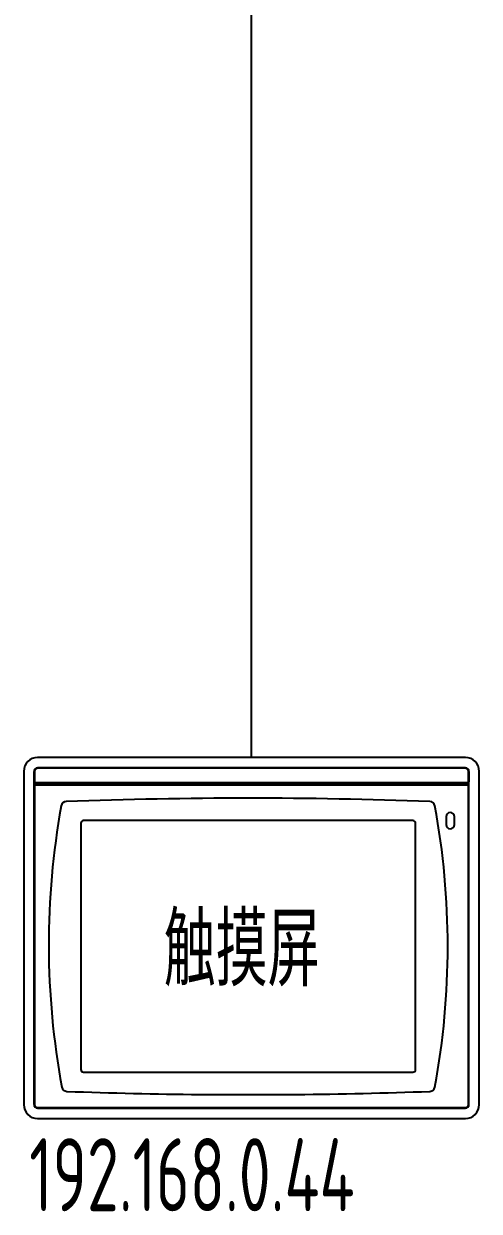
# Model space of a CAD drawing. Header units: millimetres. Extents: x 30557 to 235556, y -116603 to -73383.
# Drawn here: x 203049 to 203299, y -74987 to -74336 of the extents above; entities that cross this region are included whole.
import ezdxf

# ---------------------------------------------------------------- set-up
doc = ezdxf.new("R2010")
doc.units = ezdxf.units.MM
doc.layers.add('DRAW', color=7, linetype='Continuous')
doc.styles.add('supcon', font='sceie.shx', dxfattribs={"width": 0.75, "height": 40, "bigfont": 'sceic.shx'})

# ---------------------------------------------------------------- blocks, each defined once
blk = doc.blocks.new('触摸屏')
at = {"color": 7, "linetype": 'Continuous'}
for p, q in [((-9021.75, 878.83), (-9217, 878.83)), ((-9217, 874.13), (-9021.75, 874.13)), ((-9021.75, 874.13), (-9217, 874.13)), ((-9021.75, 873.88), (-9217, 873.88)), ((-9223.35, 872.48), (-9223.35, 720.41)), ((-9218.65, 720.41), (-9218.65, 872.48)), ((-9218.64, 872.48), (-9218.64, 867.72)), ((-9218.39, 872.48), (-9218.39, 867.72)), ((-9218.01, 867.34), (-9020.73, 867.34)), ((-9020.35, 867.72), (-9020.35, 872.48)), ((-9020.1, 872.48), (-9020.1, 867.72)), ((-9020.09, 720.41), (-9020.09, 872.48)), ((-9015.4, 720.41), (-9015.4, 872.48)), ((-9218.64, 865.81), (-9218.64, 720.41)), ((-9218.39, 865.81), (-9218.39, 720.41)), ((-9020.73, 867.09), (-9218.01, 867.09)), ((-9020.73, 867.08), (-9218.01, 867.08)), ((-9218.01, 866.45), (-9020.73, 866.45)), ((-9218.01, 866.44), (-9020.73, 866.44)), ((-9020.73, 866.19), (-9218.01, 866.19)), ((-9020.35, 720.41), (-9020.35, 865.81)), ((-9020.1, 720.41), (-9020.1, 865.81)), ((-9197.28, 848.83), (-9197.28, 736.39)), ((-9045.66, 850.01), (-9196.1, 850.01)), ((-9044.48, 736.39), (-9044.48, 848.83)), ((-9196.1, 735.21), (-9045.66, 735.21)), ((-9142.92, 724.98), (-9098.85, 724.98)), ((-9217, 719.01), (-9021.75, 719.01)), ((-9217, 718.77), (-9021.75, 718.77)), ((-9217, 718.76), (-9021.75, 718.76)), ((-9217, 714.06), (-9021.75, 714.06))]:
    blk.add_line(p, q, dxfattribs=at)
at = {"color": 4, "linetype": 'Continuous'}
for p, q in [((-9030.52, 851.74), (-9030.52, 848.21)), ((-9026.71, 848.21), (-9026.71, 851.74))]:
    blk.add_line(p, q, dxfattribs=at)
at = {"color": 7, "linetype": 'Continuous'}
for centre, radius, start, end in [((-9217, 872.48), 6.35, 90, 180), ((-9021.75, 872.48), 6.35, 0, 90), ((-9217, 872.48), 1.65, 90, 180), ((-9217, 872.48), 1.65, 90, 180), ((-9217, 872.48), 1.4, 90, 180), ((-9021.75, 872.48), 1.65, 0, 90), ((-9021.75, 872.48), 1.65, 0, 90), ((-9021.75, 872.48), 1.4, 0, 90), ((-9218.01, 867.72), 0.635, 180, 270), ((-9218.01, 867.72), 0.632, 180, 270), ((-9218.01, 867.72), 0.381, 180, 270), ((-9020.73, 867.72), 0.381, 270, 0), ((-9020.73, 867.72), 0.632, 270, 0), ((-9020.73, 867.72), 0.635, 270, 0), ((-9218.01, 865.81), 0.635, 90, 180), ((-9218.01, 865.81), 0.629, 90, 180), ((-9218.01, 865.81), 0.381, 90, 180), ((-9020.73, 865.81), 0.635, 0, 90), ((-9020.73, 865.81), 0.629, 0, 90), ((-9020.73, 865.81), 0.381, 0, 90), ((-8856.34, 793.41), 355.6, 169.7483, 190.5371), ((-9203.88, 856.27), 2.41, 92.1426, 169.7483), ((-9120.88, -1362.26), 2222.5, 87.86053, 92.14262), ((-9038, 856.28), 2.41, 10.3941, 87.8605), ((-9385.39, 792.56), 355.6, 349.6059, 10.3941), ((-9196.1, 848.83), 1.18, 90, 180), ((-9045.66, 848.83), 1.18, 0, 90), ((-9196.1, 736.39), 1.18, 180, 270), ((-9045.66, 736.39), 1.18, 270, 0), ((-9203.57, 728.83), 2.41, 190.5371, 267.8656), ((-9120.88, 2947.37), 2222.5, 267.86557, 269.43194), ((-9120.88, 2947.37), 2222.5, 270.56806, 272.13947), ((-9038, 728.83), 2.41, 272.1395, 349.6059), ((-9217, 720.41), 6.35, 180, 270), ((-9217, 720.41), 1.65, 180, 270), ((-9217, 720.41), 1.64, 180, 270), ((-9217, 720.41), 1.4, 180, 270), ((-9021.75, 720.41), 1.4, 270, 0), ((-9021.75, 720.41), 6.35, 270, 0), ((-9021.75, 720.41), 1.64, 270, 0), ((-9021.75, 720.41), 1.65, 270, 0)]:
    blk.add_arc(centre, radius, start, end, dxfattribs=at)
at = {"color": 4, "linetype": 'Continuous'}
for centre, start, end in [((-9028.62, 851.74), 0, 180), ((-9028.62, 848.21), 180, 0)]:
    blk.add_arc(centre, 1.91, start, end, dxfattribs=at)

msp = doc.modelspace()

# ---------------------------------------------------------------- linework, layer by layer
at = {"color": 3}
msp.add_line((203173.77, -74738.27), (203173.77, -74258.52), dxfattribs=at)

# ---------------------------------------------------------------- block references
at = {"color": 252, "xscale": 1.2, "yscale": 1.2, "zscale": 1.2}
msp.add_blockref('触摸屏', (214117.02, -75792.87), dxfattribs=at)

# ---------------------------------------------------------------- texts
at = {"layer": 'DRAW', "color": 3, "linetype": 'Continuous', "style": 'supcon', "width": 0.75}
msp.add_text('触摸屏', height=40, dxfattribs=at).set_placement((203125.66, -74863.58))
at = {"layer": 'DRAW', "color": 1, "linetype": 'Continuous', "style": 'supcon', "width": 0.75}
msp.add_text('192.168.0.44', height=40, dxfattribs=at).set_placement((203052.03, -74986.83))

doc.saveas('drawing.dxf')
